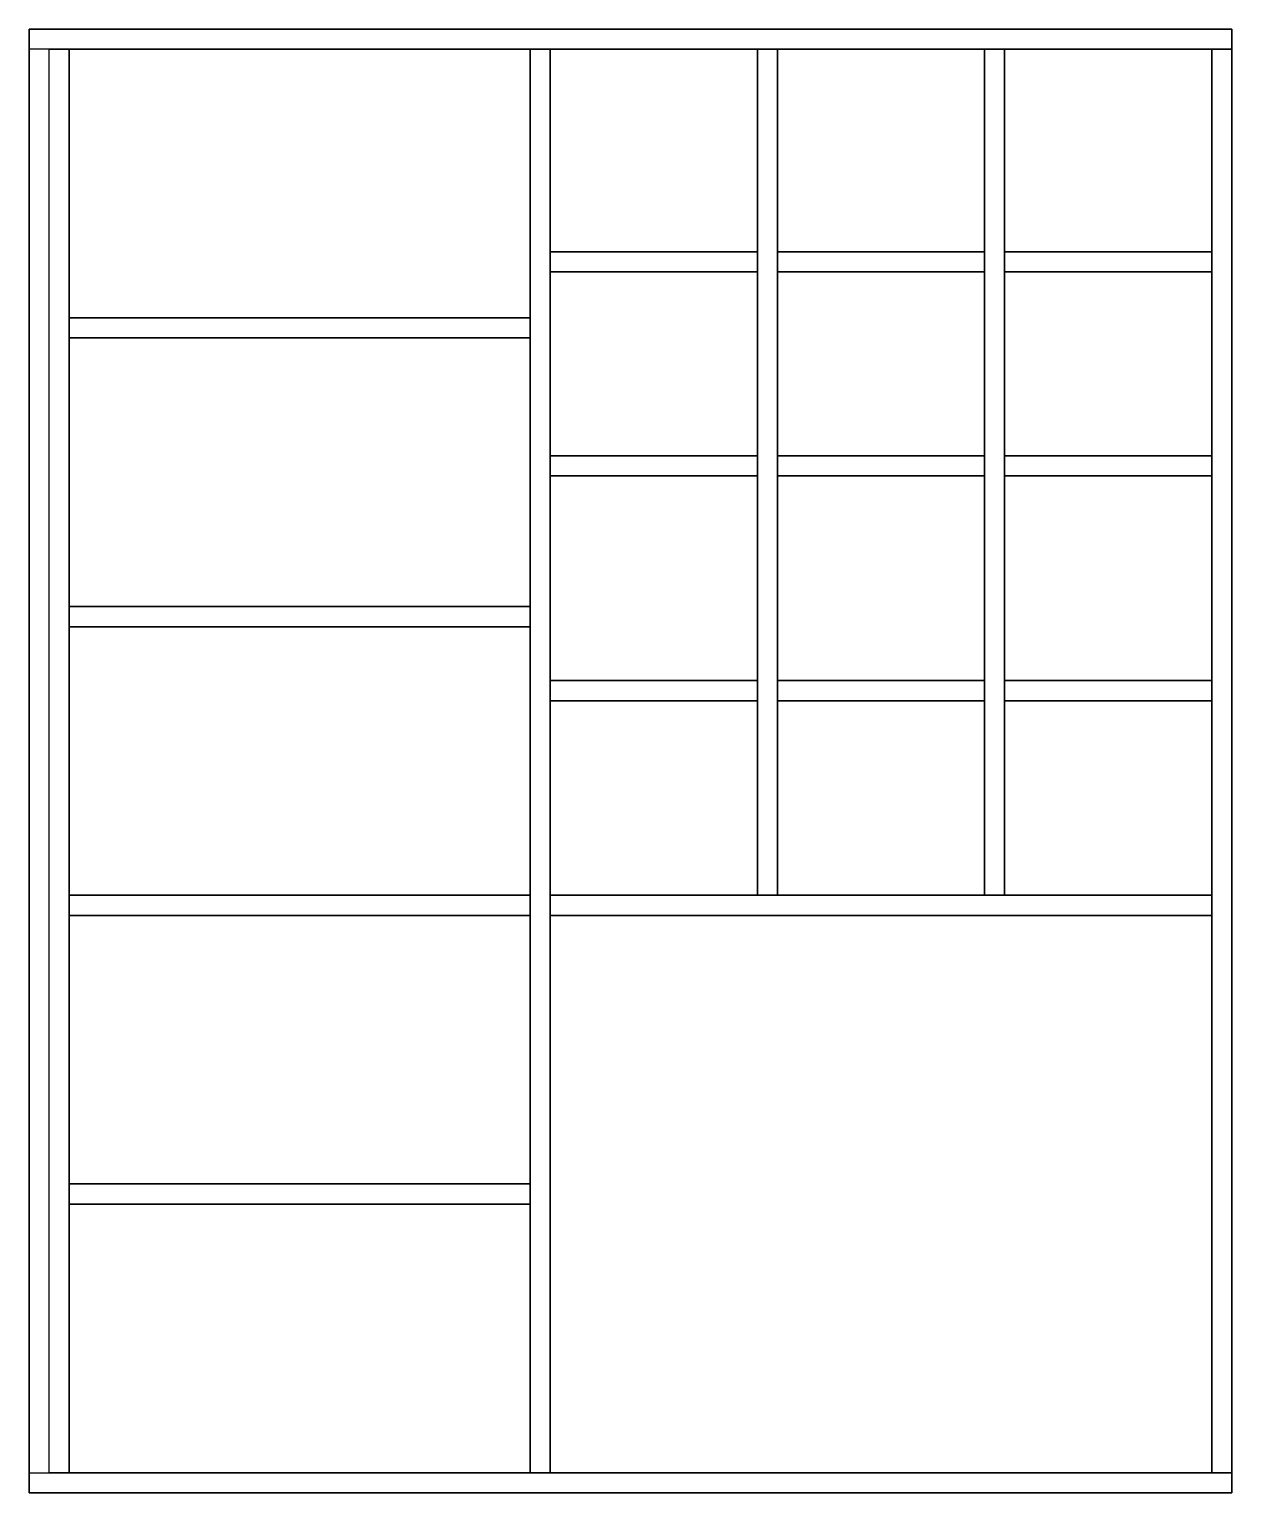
# Model space of a CAD drawing. Header units: millimetres. Extents: x 6350 to 6650, y 1941 to 2306.
import ezdxf

# ---------------------------------------------------------------- set-up
doc = ezdxf.new("R2010")
doc.units = ezdxf.units.MM
doc.layers.get('Defpoints').update_dxf_attribs({"color": 10})

msp = doc.modelspace()

# ---------------------------------------------------------------- linework, layer by layer
at = {"layer": 'Defpoints'}
for p, q in [((6649.78, 2301.39, 90), (6649.78, 2306.39, 90)), ((6588.12, 2106.39, 40), (6588.12, 2090.39, 40)), ((6649.78, 1946.39, 90), (6649.78, 1941.39, 90))]:
    msp.add_line(p, q, dxfattribs=at)
for points in [[(6649.78, 2306.39), (6649.78, 2306.39, 90), (6349.78, 2306.39, 90), (6349.78, 2306.39)], [(6349.78, 2306.39), (6349.78, 2306.39, 90), (6349.78, 1941.39, 90), (6349.78, 1941.39)], [(6649.78, 2306.39, 90), (6649.78, 2301.39, 90), (6349.78, 2301.39, 90), (6349.78, 2306.39, 90)], [(6649.78, 2306.39), (6349.78, 2306.39), (6349.78, 1941.39), (6649.78, 1941.39)], [(6649.78, 1941.39), (6649.78, 1941.39, 90), (6649.78, 2306.39, 90), (6649.78, 2306.39)], [(6354.78, 2301.39, 90), (6349.78, 2301.39, 90), (6349.78, 1946.39, 90), (6354.78, 1946.39, 90)], [(6649.78, 2301.39), (6649.78, 2301.39, 90), (6354.78, 2301.39, 90), (6354.78, 2301.39)], [(6354.78, 2301.39, 90), (6359.78, 2301.39, 90), (6359.78, 1946.39, 90), (6354.78, 1946.39, 90)], [(6359.78, 1946.39), (6359.78, 1946.39, 90), (6359.78, 2301.39, 90), (6359.78, 2301.39)], [(6479.78, 2301.39, 90), (6479.78, 1946.39, 90), (6474.78, 1946.39, 90), (6474.78, 2301.39, 90)], [(6474.78, 1946.39), (6474.78, 2301.39), (6474.78, 2301.39, 90), (6474.78, 1946.39, 90)], [(6479.78, 2301.39), (6479.78, 1946.39), (6479.78, 1946.39, 90), (6479.78, 2301.39, 90)], [(6531.45, 2090.39, 40), (6531.45, 2301.39, 40), (6536.45, 2301.39, 40), (6536.45, 2090.39, 40)], [(6531.45, 2090.39), (6531.45, 2301.39), (6531.45, 2301.39, 40), (6531.45, 2090.39, 40)], [(6536.45, 2301.39), (6536.45, 2090.39), (6536.45, 2090.39, 40), (6536.45, 2301.39, 40)], [(6593.12, 2301.39, 40), (6593.12, 2090.39, 40), (6588.12, 2090.39, 40), (6588.12, 2301.39, 40)], [(6588.12, 2090.39), (6588.12, 2301.39), (6588.12, 2301.39, 40), (6588.12, 2090.39, 40)], [(6593.12, 2301.39), (6593.12, 2090.39), (6593.12, 2090.39, 40), (6593.12, 2301.39, 40)], [(6644.78, 1946.39, 90), (6644.78, 2301.39, 90), (6649.78, 2301.39, 90), (6649.78, 1946.39, 90)], [(6644.78, 1946.39), (6644.78, 2301.39), (6644.78, 2301.39, 90), (6644.78, 1946.39, 90)], [(6649.78, 2301.39), (6649.78, 1946.39), (6649.78, 1946.39, 90), (6649.78, 2301.39, 90)], [(6479.78, 2250.92), (6531.45, 2250.92), (6531.45, 2250.92, 40), (6479.78, 2250.92, 40)], [(6479.78, 2250.92, 40), (6531.45, 2250.92, 40), (6531.45, 2245.92, 40), (6479.78, 2245.92, 40)], [(6536.45, 2250.92), (6588.12, 2250.92), (6588.12, 2250.92, 40), (6536.45, 2250.92, 40)], [(6536.45, 2250.92, 40), (6588.12, 2250.92, 40), (6588.12, 2245.92, 40), (6536.45, 2245.92, 40)], [(6593.12, 2250.92), (6644.78, 2250.92), (6644.78, 2250.92, 40), (6593.12, 2250.92, 40)], [(6593.12, 2250.92, 40), (6644.78, 2250.92, 40), (6644.78, 2245.92, 40), (6593.12, 2245.92, 40)], [(6531.45, 2245.92), (6479.78, 2245.92), (6480, 2245.92, 40), (6531.45, 2245.92, 40)], [(6588.12, 2245.92), (6536.45, 2245.92), (6536.45, 2245.92, 40), (6588.12, 2245.92, 40)], [(6644.78, 2245.92), (6593.12, 2245.92), (6593.12, 2245.92, 40), (6644.78, 2245.92, 40)], [(6474.78, 2229.39, 90), (6359.78, 2229.39, 90), (6359.78, 2234.39, 90), (6474.78, 2234.39, 90)], [(6359.78, 2234.39), (6474.78, 2234.39), (6474.78, 2234.39, 90), (6359.78, 2234.39, 90)], [(6474.78, 2229.39), (6359.78, 2229.39), (6359.78, 2229.39, 90), (6474.78, 2229.39, 90)], [(6531.45, 2195.04, 40), (6479.78, 2195.04, 40), (6479.78, 2200.04, 40), (6531.45, 2200.04, 40)], [(6479.78, 2200.04), (6531.45, 2200.04), (6531.45, 2200.04, 40), (6479.78, 2200.04, 40)], [(6588.12, 2195.04, 40), (6536.45, 2195.04, 40), (6536.45, 2200.04, 40), (6588.12, 2200.04, 40)], [(6536.45, 2200.04), (6588.12, 2200.04), (6588.12, 2200.04, 40), (6536.45, 2200.04, 40)], [(6644.78, 2195.04, 40), (6593.12, 2195.04, 40), (6593.12, 2200.04, 40), (6644.78, 2200.04, 40)], [(6593.12, 2200.04), (6644.78, 2200.04), (6644.78, 2200.04, 40), (6593.12, 2200.04, 40)], [(6531.45, 2195.04), (6479.78, 2195.04), (6479.78, 2195.04, 40), (6531.45, 2195.04, 40)], [(6588.12, 2195.04), (6536.45, 2195.04), (6536.45, 2195.04, 40), (6588.12, 2195.04, 40)], [(6644.78, 2195.04), (6593.12, 2195.04), (6593.12, 2195.04, 40), (6644.78, 2195.04, 40)], [(6359.78, 2162.39), (6474.78, 2162.39), (6474.78, 2162.39, 90), (6359.78, 2162.39, 90)], [(6359.78, 2162.39, 90), (6474.78, 2162.39, 90), (6474.78, 2157.39, 90), (6359.78, 2157.39, 90)], [(6474.78, 2157.39), (6359.78, 2157.39), (6359.78, 2157.39, 90), (6474.78, 2157.39, 90)], [(6531.45, 2138.93, 40), (6479.78, 2138.93, 40), (6479.78, 2143.93, 40), (6531.45, 2143.93, 40)], [(6479.78, 2143.93), (6531.45, 2143.93), (6531.45, 2143.93, 40), (6479.78, 2143.93, 40)], [(6588.12, 2138.93, 40), (6536.45, 2138.93, 40), (6536.45, 2143.93, 40), (6588.12, 2143.93, 40)], [(6536.45, 2143.93), (6588.12, 2143.93), (6588.12, 2143.93, 40), (6536.45, 2143.93, 40)], [(6593.12, 2143.93, 40), (6644.78, 2143.93, 40), (6644.78, 2138.93, 40), (6593.12, 2138.93, 40)], [(6593.12, 2143.93), (6644.78, 2143.93), (6644.78, 2143.93, 40), (6593.12, 2143.93, 40)], [(6531.45, 2138.93), (6479.78, 2138.93), (6479.78, 2138.93, 40), (6531.45, 2138.93, 40)], [(6588.12, 2138.93), (6536.45, 2138.93), (6536.45, 2138.93, 40), (6588.12, 2138.93, 40)], [(6644.78, 2138.93), (6593.12, 2138.93), (6593.12, 2138.93, 40), (6644.78, 2138.93, 40)], [(6359.78, 2090.39), (6473.38, 2090.39), (6474.78, 2090.39, 90), (6359.78, 2090.39, 90)], [(6359.78, 2090.39, 90), (6474.78, 2090.39, 90), (6474.78, 2085.39, 90), (6359.78, 2085.39, 90)], [(6644.78, 2085.39, 90), (6479.78, 2085.39, 90), (6479.78, 2090.39, 90), (6644.78, 2090.39, 90)], [(6479.78, 2090.39), (6644.78, 2090.39), (6644.78, 2090.39, 90), (6479.78, 2090.39, 90)], [(6474.78, 2085.39), (6359.78, 2085.39), (6359.78, 2085.39, 90), (6474.78, 2085.39, 90)], [(6644.78, 2085.39), (6479.78, 2085.39), (6479.78, 2085.39, 90), (6644.78, 2085.39, 90)], [(6359.78, 2013.39, 90), (6359.78, 2018.39, 90), (6474.78, 2018.39, 90), (6474.78, 2013.39, 90)], [(6359.78, 2018.39), (6474.78, 2018.39), (6474.78, 2018.39, 90), (6359.78, 2018.39, 90)], [(6474.78, 2013.39), (6359.78, 2013.39), (6359.78, 2013.39, 90), (6474.78, 2013.39, 90)], [(6349.78, 1941.39, 90), (6349.78, 1946.39, 90), (6649.78, 1946.39, 90), (6649.78, 1941.39, 90)], [(6649.78, 1946.39), (6649.78, 1946.39, 90), (6354.78, 1946.39, 90), (6354.78, 1946.39)], [(6568.78, 1946.39), (6568.78, 1946.39, 90), (6359.78, 1946.39, 90), (6359.78, 1946.39)], [(6649.78, 1941.39), (6349.78, 1941.39), (6349.78, 1941.39, 90), (6649.78, 1941.39, 90)]]:
    msp.add_3dface(points, dxfattribs=at)

doc.saveas('drawing.dxf')
